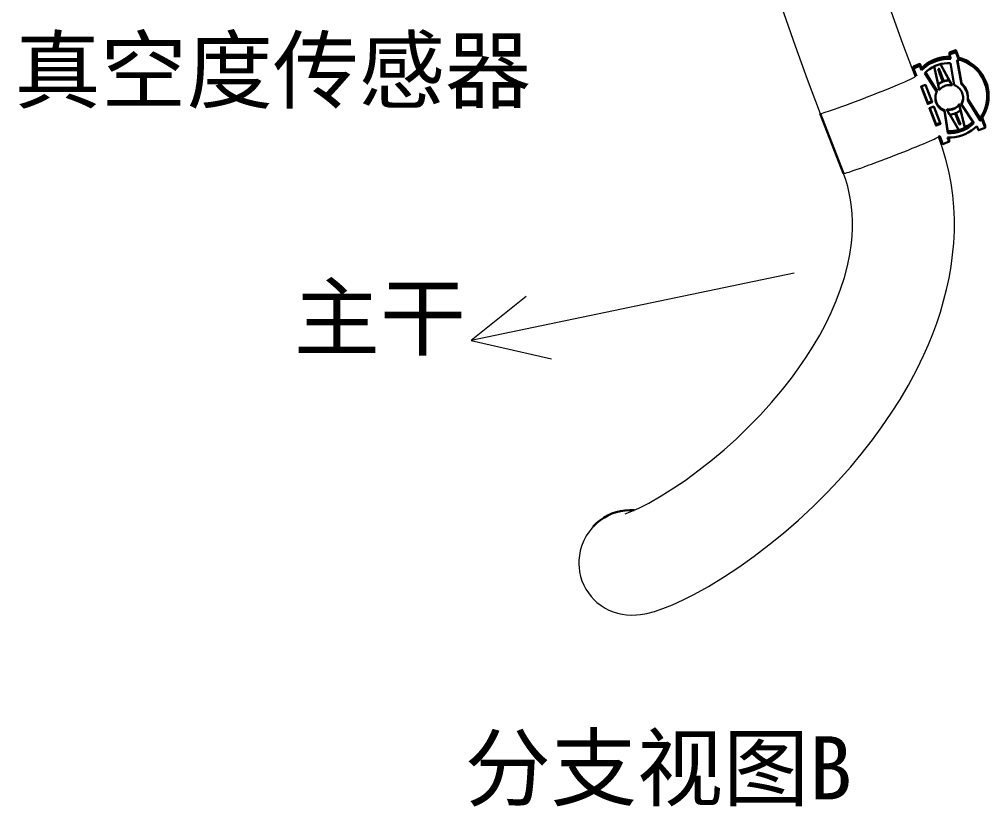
# Model space of a CAD drawing. Header units: millimetres. Extents: x 6 to 3615, y -854 to 0.
# Drawn here: x 133.03 to 171.95, y -153.27 to -121.67 of the extents above; entities that cross this region are included whole.
import ezdxf

# ---------------------------------------------------------------- set-up
doc = ezdxf.new("R2010")
doc.units = ezdxf.units.MM
doc.styles.add('4eff5b8b_Style', font='simfang.ttf')

msp = doc.modelspace()

# ---------------------------------------------------------------- linework, layer by layer
at = {"linetype": 'Continuous', "lineweight": 13}
for points in [[(166.054, -115.228), (166.585, -116.998), (167.051, -118.48), (167.507, -119.861), (168.03, -121.367), (168.495, -122.641), (169.001, -123.973)], [(162.131, -116.381), (162.676, -118.198), (163.102, -119.557), (163.633, -121.171), (164.179, -122.742), (164.663, -124.068), (165.187, -125.448)], [(165.187, -125.448), (165.198, -125.45), (165.228, -125.445), (165.276, -125.434), (165.341, -125.415), (165.423, -125.39), (165.521, -125.357), (165.635, -125.319), (165.762, -125.275), (165.902, -125.225), (166.054, -125.171), (166.215, -125.112), (166.385, -125.05), (166.562, -124.983), (166.744, -124.915), (166.929, -124.844), (167.116, -124.772), (167.302, -124.7), (167.487, -124.628), (167.668, -124.556), (167.843, -124.486), (168.011, -124.418), (168.17, -124.353), (168.319, -124.291), (168.456, -124.233), (168.58, -124.18), (168.691, -124.132), (168.785, -124.09), (168.863, -124.053), (168.924, -124.023), (168.968, -123.999), (168.993, -123.983), (169.001, -123.973)], [(155.5, -143.658), (155.523, -143.844), (155.563, -144.027), (155.619, -144.203), (155.691, -144.375), (155.776, -144.538), (155.876, -144.693), (155.989, -144.838), (156.111, -144.97), (156.22, -145.07), (156.391, -145.202), (156.545, -145.299), (156.704, -145.381), (156.874, -145.451), (157.043, -145.505), (157.232, -145.547), (157.402, -145.57), (157.616, -145.582), (157.805, -145.576), (157.97, -145.559), (158.227, -145.514), (158.534, -145.435), (158.868, -145.323), (159.257, -145.167), (159.677, -144.974), (160.132, -144.744), (160.696, -144.43), (161.306, -144.058), (161.92, -143.653), (162.532, -143.216), (163.121, -142.767), (163.712, -142.287), (164.308, -141.769), (164.897, -141.221), (165.476, -140.646), (165.904, -140.195), (166.413, -139.625), (166.834, -139.12), (167.28, -138.552), (167.664, -138.028), (168.036, -137.484), (168.392, -136.925), (168.729, -136.349), (169.047, -135.755), (169.344, -135.143), (169.528, -134.725), (169.702, -134.299), (169.862, -133.864), (170.009, -133.422), (170.142, -132.974), (170.258, -132.519), (170.358, -132.059), (170.441, -131.594), (170.504, -131.125), (170.548, -130.652), (170.571, -130.175), (170.574, -129.695), (170.553, -129.212), (170.509, -128.729), (170.441, -128.248), (170.35, -127.771), (170.234, -127.301), (170.095, -126.838), (169.933, -126.383)], [(166.117, -127.854), (166.129, -127.857), (166.157, -127.852), (166.204, -127.841), (166.267, -127.823), (166.346, -127.799), (166.441, -127.768), (166.55, -127.731), (166.674, -127.689), (166.81, -127.641), (166.956, -127.588), (167.113, -127.531), (167.279, -127.47), (167.451, -127.406), (167.629, -127.339), (167.81, -127.27), (167.994, -127.199), (168.177, -127.128), (168.359, -127.057), (168.538, -126.986), (168.713, -126.917), (168.88, -126.849), (169.041, -126.784), (169.191, -126.722), (169.331, -126.664), (169.458, -126.61), (169.573, -126.561), (169.672, -126.516), (169.757, -126.478), (169.826, -126.445), (169.877, -126.418), (169.912, -126.398), (169.93, -126.384)], [(157.348, -141.521), (157.626, -141.417), (157.907, -141.289), (158.308, -141.083), (158.798, -140.802), (159.309, -140.48), (159.761, -140.174), (160.329, -139.758), (160.859, -139.341), (161.327, -138.946), (161.821, -138.502), (162.311, -138.032), (162.786, -137.543), (163.228, -137.056), (163.672, -136.528), (164.027, -136.074), (164.332, -135.659), (164.627, -135.227), (164.905, -134.789), (165.166, -134.343), (165.408, -133.891), (165.63, -133.433), (165.829, -132.97), (166.006, -132.504), (166.157, -132.037), (166.28, -131.571), (166.376, -131.111), (166.442, -130.656), (166.47, -130.357), (166.484, -130.062), (166.485, -129.769), (166.473, -129.48), (166.447, -129.196), (166.407, -128.917), (166.354, -128.643), (166.289, -128.375), (166.209, -128.112), (166.117, -127.854)], [(164.133, -131.862), (151.169, -134.563)], [(153.376, -132.792), (151.169, -134.563), (154.394, -135.293)], [(156.073, -142.025), (155.93, -142.198), (155.792, -142.404), (155.693, -142.591), (155.603, -142.816), (155.55, -143.001), (155.515, -143.188), (155.496, -143.377), (155.494, -143.564), (155.5, -143.658)]]:
    msp.add_lwpolyline(points, dxfattribs=at)
at = {"linetype": 'Continuous', "lineweight": 30}
for points in [[(170.631, -122.988), (170.371, -123.088), (170.371, -123.005), (170.631, -122.905)], [(170.751, -123.3), (170.751, -123.217), (170.631, -122.905), (170.631, -122.988), (170.751, -123.3), (170.682, -123.327), (170.861, -124.276), (170.861, -124.237), (170.695, -123.322)], [(170.402, -123.17), (170.262, -123.173), (170.122, -123.189), (169.984, -123.217), (169.849, -123.257), (169.718, -123.309), (169.593, -123.373), (169.473, -123.447), (169.361, -123.532), (169.256, -123.627)], [(170.435, -123.255), (170.291, -123.255), (170.147, -123.269), (170.005, -123.295), (169.866, -123.335), (169.731, -123.387), (169.602, -123.451), (169.479, -123.527), (169.363, -123.613), (169.256, -123.71)], [(170.371, -123.088), (170.435, -123.255)], [(171.948, -124.749), (171.94, -124.599), (171.919, -124.451), (171.884, -124.306), (171.836, -124.165), (171.774, -124.028), (171.699, -123.899), (171.612, -123.777), (171.515, -123.663), (171.407, -123.56), (171.29, -123.467), (171.165, -123.386), (171.032, -123.316), (170.893, -123.26), (170.751, -123.217)], [(171.948, -124.758), (171.94, -124.609), (171.919, -124.461), (171.884, -124.316), (171.836, -124.174), (171.774, -124.038), (171.699, -123.909), (171.612, -123.786), (171.515, -123.673), (171.407, -123.57), (171.29, -123.476), (171.165, -123.395), (171.032, -123.326), (170.893, -123.27), (170.751, -123.226)], [(171.605, -125.647), (171.685, -125.524), (171.753, -125.392), (171.808, -125.255), (171.85, -125.114), (171.877, -124.969), (171.89, -124.822), (171.889, -124.674), (171.874, -124.527), (171.845, -124.382), (171.801, -124.241), (171.744, -124.105), (171.675, -123.975), (171.593, -123.852), (171.499, -123.738), (171.395, -123.633), (171.281, -123.539), (171.159, -123.456), (171.029, -123.386), (170.892, -123.328), (170.751, -123.284)], [(169.192, -123.544), (168.932, -123.644), (168.932, -123.561), (169.192, -123.46)], [(168.932, -123.644), (169.053, -123.957)], [(169.256, -123.71), (169.256, -123.627), (169.192, -123.46), (169.192, -123.544), (169.256, -123.71)], [(170.422, -123.426), (170.294, -123.427), (170.168, -123.44), (170.043, -123.463), (169.92, -123.498), (169.801, -123.544), (169.687, -123.601), (169.579, -123.667), (169.476, -123.743), (169.382, -123.828)], [(169.76, -123.563), (169.916, -124.282), (169.916, -124.294), (169.965, -124.515)], [(169.919, -123.662), (169.976, -123.821), (170.083, -124.112), (170.104, -124.171)], [(170.117, -124.099), (170.139, -124.158), (170.139, -124.151), (169.953, -123.649), (170.011, -123.808), (170.117, -124.099)], [(170.01, -123.471), (170.357, -124.111), (170.357, -124.124), (170.469, -124.32), (170.469, -124.305), (170.015, -123.47)], [(170.564, -124.309), (170.422, -123.426)], [(169.031, -123.901), (168.98, -123.921)], [(169.407, -123.804), (169.865, -124.529), (169.87, -124.536), (169.87, -124.577), (169.382, -123.828)], [(170.357, -124.124), (170.297, -124.127), (170.237, -124.136), (170.179, -124.151), (170.121, -124.17), (170.066, -124.194), (170.013, -124.223), (169.963, -124.257), (169.916, -124.294)], [(170.357, -124.111), (170.302, -124.114), (170.246, -124.122), (170.192, -124.134), (170.139, -124.151)], [(169.502, -125.022), (169.502, -125.067), (169.234, -124.374), (169.407, -124.307), (169.675, -125), (169.502, -125.067)], [(169.66, -124.961), (169.502, -125.022), (169.249, -124.368)], [(170.102, -124.165), (170.052, -124.188), (170.004, -124.216), (169.959, -124.247), (169.916, -124.282)], [(170.469, -124.32), (170.422, -124.312), (170.374, -124.309), (170.327, -124.311), (170.28, -124.317), (170.233, -124.328), (170.188, -124.343), (170.145, -124.362), (170.103, -124.386), (170.064, -124.413), (170.028, -124.443), (169.995, -124.477), (169.965, -124.515)], [(170.926, -124.832), (170.924, -124.78), (170.917, -124.729), (170.905, -124.678), (170.888, -124.629), (170.867, -124.581), (170.841, -124.536), (170.811, -124.493), (170.778, -124.453), (170.741, -124.417), (170.701, -124.384), (170.657, -124.355), (170.612, -124.33), (170.564, -124.309)], [(171.111, -124.794), (171.108, -124.724), (171.098, -124.655), (171.082, -124.587), (171.059, -124.521), (171.031, -124.457), (170.996, -124.396), (170.956, -124.339), (170.911, -124.286), (170.861, -124.237)], [(171.111, -124.832), (171.108, -124.762), (171.098, -124.693), (171.082, -124.625), (171.059, -124.56), (171.031, -124.496), (170.996, -124.435), (170.956, -124.378), (170.911, -124.325), (170.861, -124.276)], [(169.87, -124.577), (169.848, -124.625), (169.831, -124.675), (169.819, -124.727), (169.811, -124.779), (169.809, -124.832)], [(169.809, -124.812), (169.814, -124.866), (169.824, -124.92), (169.839, -124.972), (169.859, -125.024), (169.884, -125.072), (169.914, -125.118), (169.948, -125.161), (169.986, -125.2), (170.028, -125.235), (170.073, -125.266), (170.121, -125.293), (170.171, -125.314)], [(169.809, -124.832), (169.811, -124.884), (169.819, -124.936), (169.831, -124.986), (169.847, -125.036), (169.868, -125.083), (169.894, -125.128), (169.924, -125.171), (169.957, -125.211), (169.994, -125.248), (170.034, -125.28), (170.078, -125.309), (170.123, -125.335), (170.171, -125.355)], [(170.865, -125.046), (170.885, -125.002), (170.902, -124.956), (170.914, -124.909), (170.922, -124.86), (170.926, -124.812)], [(170.865, -125.087), (170.887, -125.039), (170.904, -124.989), (170.916, -124.938), (170.924, -124.885), (170.926, -124.832)], [(171.107, -124.913), (171.11, -124.872), (171.111, -124.832)], [(171.107, -124.913), (171.613, -125.735), (171.613, -125.661)], [(171.109, -124.879), (171.605, -125.647)], [(171.111, -124.794), (171.111, -124.832)], [(171.682, -125.635), (171.761, -125.502), (171.827, -125.362), (171.88, -125.216), (171.917, -125.066), (171.94, -124.913), (171.948, -124.758)], [(171.948, -124.758), (171.948, -124.749)], [(169.837, -125.933), (170.01, -125.866), (169.742, -125.173), (169.569, -125.24), (169.837, -125.933), (169.837, -125.888)], [(169.584, -125.234), (169.837, -125.888), (169.995, -125.827)], [(170.31, -126.154), (170.313, -126.153), (170.313, -126.152), (170.314, -126.154), (170.314, -126.238), (170.171, -125.355), (170.171, -125.314), (170.173, -125.323), (170.313, -126.171), (170.313, -126.152)], [(170.266, -125.278), (170.313, -125.285), (170.361, -125.288), (170.408, -125.287), (170.455, -125.28), (170.502, -125.27), (170.547, -125.255), (170.59, -125.236), (170.632, -125.212), (170.671, -125.185), (170.707, -125.154), (170.74, -125.121), (170.77, -125.083)], [(170.266, -125.293), (170.313, -125.3), (170.361, -125.303), (170.408, -125.302), (170.455, -125.295), (170.502, -125.285), (170.547, -125.27), (170.59, -125.251), (170.632, -125.227), (170.671, -125.2), (170.707, -125.169), (170.74, -125.136), (170.77, -125.098)], [(170.378, -125.489), (170.266, -125.293), (170.266, -125.278)], [(170.378, -125.489), (170.438, -125.486), (170.497, -125.477), (170.556, -125.463), (170.614, -125.443), (170.669, -125.419), (170.722, -125.39), (170.772, -125.356), (170.82, -125.319)], [(170.989, -126.026), (170.989, -126.015), (170.77, -125.083), (170.77, -125.098), (170.82, -125.319), (170.82, -125.306), (170.989, -126.026)], [(170.864, -125.046), (170.864, -125.087), (171.354, -125.836)], [(166.117, -127.854), (165.187, -125.448)], [(170.757, -126.115), (170.385, -125.489)], [(170.782, -125.896), (170.598, -125.449)], [(170.636, -125.435), (170.817, -125.882), (170.633, -125.435)], [(171.682, -125.635), (171.613, -125.661), (171.605, -125.647)], [(171.682, -125.708), (171.613, -125.735)], [(171.682, -125.633), (171.682, -125.708), (171.803, -126.02), (171.803, -125.937), (171.685, -125.63)], [(170.3, -126.409), (170.444, -126.409), (170.588, -126.395), (170.73, -126.369), (170.869, -126.329), (171.004, -126.277), (171.133, -126.213), (171.256, -126.138), (171.372, -126.051), (171.479, -125.954)], [(170.314, -126.238), (170.441, -126.237), (170.568, -126.225), (170.693, -126.201), (170.815, -126.166), (170.934, -126.12), (171.048, -126.064), (171.157, -125.997), (171.259, -125.921), (171.354, -125.836)], [(170.757, -126.115), (170.875, -126.075), (170.989, -126.026)], [(170.988, -126.012), (171.105, -125.947), (171.217, -125.871), (171.32, -125.785)], [(171.479, -125.954), (171.543, -126.121), (171.803, -126.02)], [(169.93, -126.384), (169.983, -126.364), (170.104, -126.676), (170.364, -126.576)], [(170.3, -126.409), (170.364, -126.576), (170.364, -126.493), (170.333, -126.411)], [(170.313, -126.153), (170.313, -126.17)], [(170.314, -126.154), (170.423, -126.154), (170.531, -126.146), (170.639, -126.129)], [(170.639, -126.129), (170.75, -126.103)], [(157.718, -141.376), (157.534, -141.371), (157.351, -141.381), (157.169, -141.408), (156.991, -141.451), (156.818, -141.511), (156.651, -141.586), (156.492, -141.675), (156.342, -141.779), (156.202, -141.896), (156.073, -142.025)]]:
    msp.add_lwpolyline(points, dxfattribs=at)
for centre, radius, start, end in [((169.852, -123.439), 0.233, -74, -66), ((170.29, -124.585), 0.453, 109, 113), ((171.008, -126.422), 0.574, 110, 114)]:
    msp.add_arc(centre, radius, start, end, dxfattribs=at)

# ---------------------------------------------------------------- texts
at = {"linetype": 'Continuous', "style": '4eff5b8b_Style'}
for s, p in [('真空度传感器', (132.831, -124.981)), ('主干', (144.049, -134.901)), ('分支视图B', (150.91, -152.981))]:
    msp.add_text(s, height=2.535, dxfattribs=at).set_placement(p)

doc.saveas('drawing.dxf')
